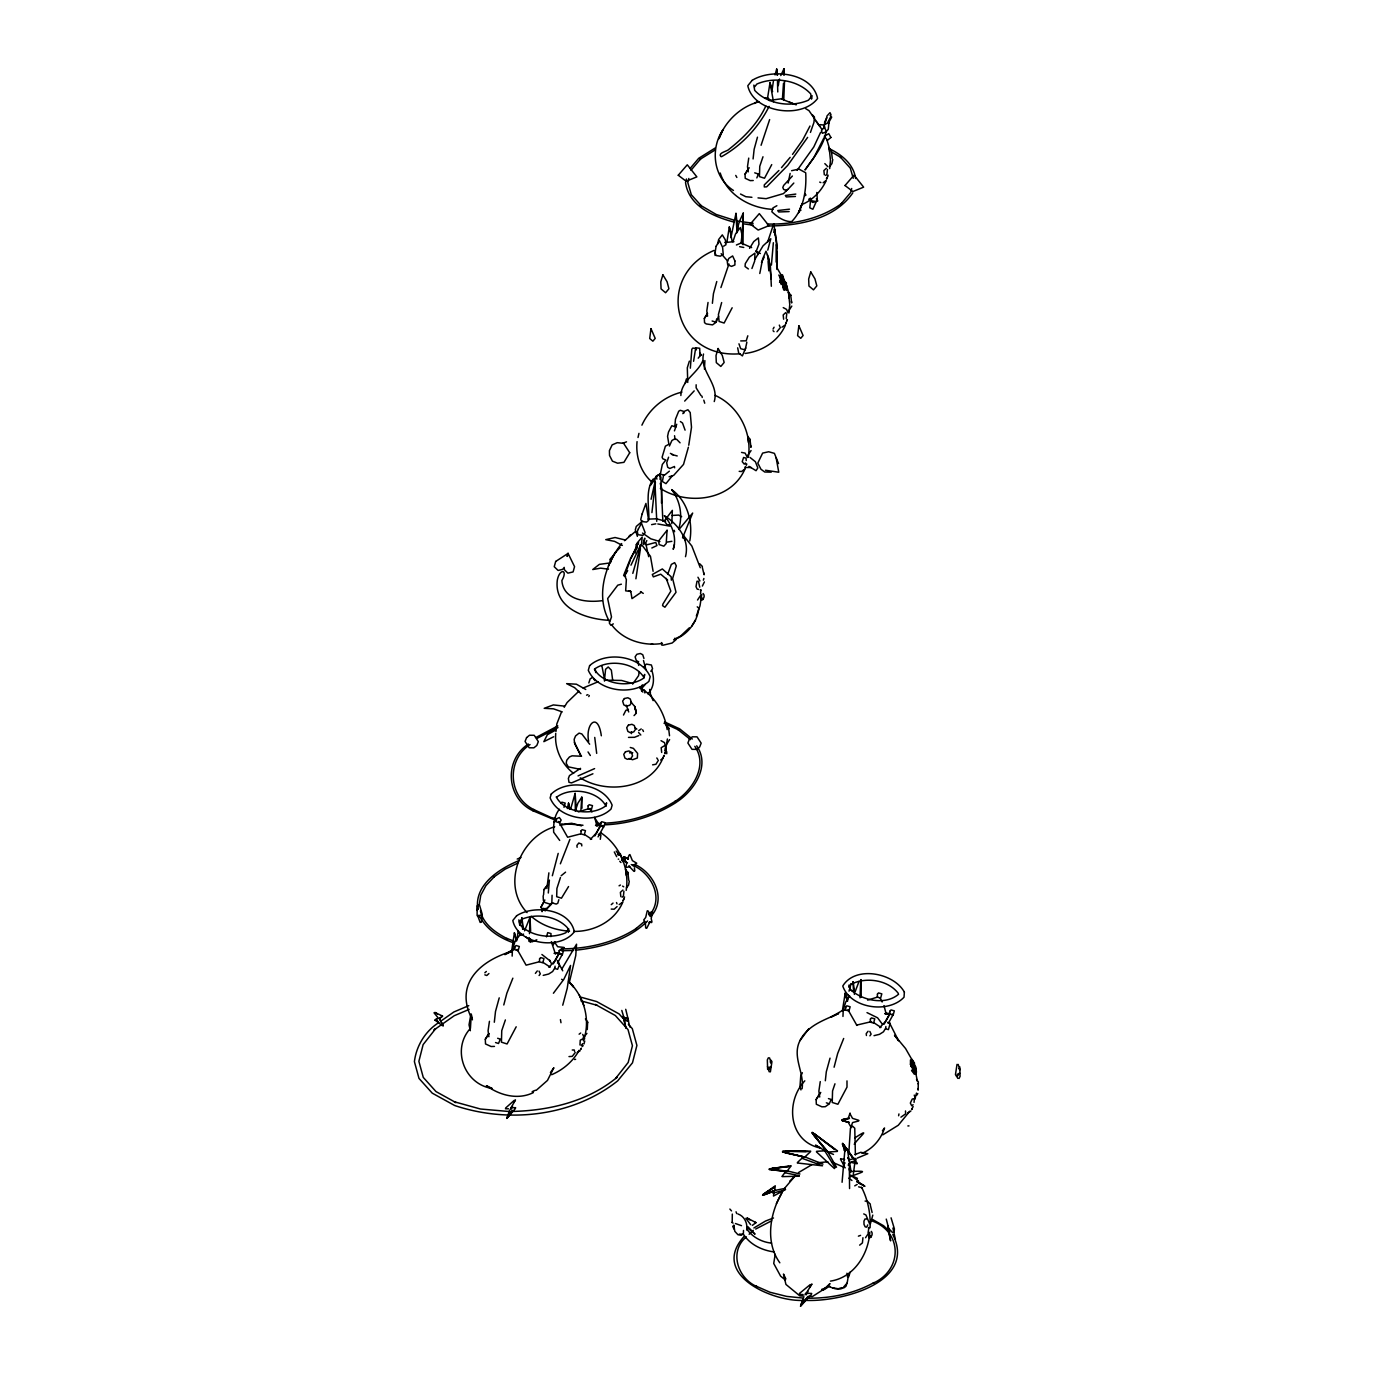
<?xml version="1.0" encoding="UTF-8"?>
<svg xmlns="http://www.w3.org/2000/svg" width="1375" height="1375" viewBox="0 0 1375 1375"><rect width="100%" height="100%" fill="white"/><g stroke="black" fill="none" stroke-linecap="round" stroke-linejoin="round"><path stroke-width="1.5" d="M656.752 521.314L654.775 478.311L657.611 475.252M662.87 521.331L660.877 477.761L659.227 475.544M546.872 888.508L548.883 872.85M696.145 384.777L696.145 387.819L701.009 395.605M732.308 1214.091L732.205 1222.444M661.495 503.164L661.65 488.486L660.258 483.347M575.352 811.336L575.128 793.358L570.677 808.844M588.655 741.383C585.166 723.714 598.039 711.305 601.322 735.78M790.78 295.848L791.656 302.947L791.45 301.383M637.055 441.65C635.594 456.414 640.492 472.089 651.887 481.955M700.03 355.816L699.686 348.253L695.716 347.823L693.584 361.281M628.719 711.958L626.192 705.169M802.089 1088.742C804.547 1072.483 791.725 1056.705 799.992 1040.6C807.623 1025.32 824.158 1020.147 838.63 1013.495L830.861 1017.173L843.116 1010.109M855.405 1154.948L854.752 1128.188L852.569 1126.194L850.438 1128.222L848.839 1152.542M530.269 942.373L530.389 938.644M555.053 966.178L554.967 968.567L557.614 969.306L559.35 965.25L558.302 961.795M784.523 81.142L783.733 100.392M861.266 997.081L860.922 979.584M885.861 1026.489L885.775 1028.861L888.422 1029.617L890.244 1023.172L887.597 1022.416M529.478 933.642L530.028 917.297L524.545 930.823M736.536 232.306L739.303 221.616L743.273 213.108L741.709 243.564M783.767 75.006L783.973 68.75L780.794 75.556M860.767 979.653L860.028 997.82M632.809 573.375L640.784 545.153M690.336 368.173L691.797 349.422L692.639 348.116L695.802 348.339L696.438 349.869M776.17 262.109L776.153 244.767M512.153 956.123L512.411 950.056L514.92 941.737L520.73 933.745M842.961 1016.434L843.219 1010.35L845.728 1002.031L849.647 995.981M872.816 1215.088L870.392 1223.802M666.256 750.991L664.572 742.689L661.031 740.678M628.547 1020.938L625.728 1009.302M704.877 360.577L704.447 369.256M776.892 269.397L777.202 251.402M623.391 1016.073L625.934 1028.156L623.219 1017.191L626.725 1018.6M743.033 244.75L743.273 213.108M674.816 426.508L675.469 419.22L678.7 411.245L680.23 410.3L683.22 411.194L683.891 413.084M785.159 286.67L786.431 288.337L786.895 287.461L785.159 286.67L786.311 289.919L785.881 286.327M604.416 680.952L605.584 669.281L608.214 666.978L611.359 670.192L612.7 680.402M587.572 1023.052L587.28 1029.583M667.391 738.994L665.156 753.362M894.18 1232.172L894.386 1228.838L891.069 1217.837M528.962 941.411L529.22 937.527M555.741 733.408C554.331 748.619 561.55 764.191 573.633 773.42M783.492 83.342L782.409 99.206M645.322 922.041L645.683 928.073M887.872 1226.002L890.605 1240.869L887.717 1227.394L892.581 1232.602M580.852 811.078L581.797 797.156L577.878 803.223L575.558 810.202M511.466 952.291L514.387 932.852L516.123 938.902M726.842 242.516L729.317 226.978L731.38 234.197M767.542 98.158L770.017 82.62L772.595 91.644M842.428 1010.539L845.195 993.145L847.516 1001.223L848.444 995.122M651.922 512.617L655.411 482.384M914.066 1102.389L914.255 1100L913.55 1098.711L912.227 1099.072L910.336 1103.094L911.745 1105.792L913.086 1104.709M771.409 265.134L773.369 242.722M774.28 232.53L774.572 229.127L777.03 248.669M543.555 894.85L544.002 889.591L547.903 884.795L544.002 889.591M626.192 890.398C629.733 868.261 619.3 844.92 600.6 832.614M748.292 457.325C752.417 432.3 738.289 405.78 715.137 395.381M788.992 312.967L789.748 304.528L788.477 291.947L786.156 284.023M829.692 168.609L830.448 160.17L829.177 147.589L826.856 139.666M689.786 540.942C693.155 522.225 687.586 501.102 671.653 489.603C680.161 500.603 682.894 515.505 678.786 528.808M849.561 1188.55L849.32 1162.717M671.791 523.652L672.358 510.366L664.228 521.022L667.184 524.769L669.917 524.752M494.313 1022.244L495.498 1011.484L499.228 997.855M714.244 401.569C719.469 384.209 699.48 371.181 703.502 354.028M712.388 303.308L713.436 293.683L716.77 281.531M753.088 158.95L754.136 149.325L757.47 137.173M825.327 1080.75L826.306 1071.778L830.036 1058.148M854.906 1162.184L853.119 1175.917M555.964 731.517L556.806 723.972L561.498 711.958M771.341 286.258L770.413 266.664L767.319 254.822M785.572 1189.513L773.489 1196.044L774.039 1191.369L762.558 1195.288L775.448 1190.08L764.895 1194.583M774.881 1188.928L775.259 1185.8L762.712 1194.755L774.039 1187.519L765.377 1192.898M735.745 175.416L736.863 177.461M774.159 232.461L774.572 229.127M629.286 881.22L628.564 885.105L626.364 887.958M810.58 200.131L809.789 207.797L812.866 209.275L817.283 199.272L816.819 192.466M869.344 1233.512L869.052 1235.541M832.769 159.569L831.927 163.591L829.641 166.547M664.916 750.664L665.208 748.344M552.08 895.263L551.839 902.773L556.153 904.08L557.786 903.289L558.834 899.714M668.697 729.094L669.522 735.762M640.441 548.608L635.903 578.789M489.448 1021.316L488.073 1030.786L488.916 1036.733M643.792 544.552L644.737 538.192L643.277 543.503M708.039 302.466L706.802 310.922L707.558 316.233M634.013 871.423L628.805 865.941L629.819 866.68L625.952 867.488L626.656 862.675L622.927 857.364M748.739 158.108L747.502 166.564L748.258 171.875M820.256 1081.609L818.881 1091.08L819.723 1097.027M516.759 940.775L518.22 930.875M730.916 237.6L735.969 213.383L737.825 229.35M771.925 91.18L773.438 80.867M701.044 597.816L701.181 596.905M700.528 594.034L700.941 589.669L700.425 590.58M745.748 347.961L742.414 355.919L738.719 353.117L737.67 347.823M568.288 932.37L568.82 928.984L565.744 932.8C550.911 939.263 530.784 936.461 519.578 924.395L518.856 919.875M701.783 594.533L699.995 605.825L696.352 616.017M775.191 1254.309L773.73 1263.47L780.605 1276.12L785.417 1280.073M869.791 1232.258C868.416 1254.481 853.772 1277.616 830.448 1281.122M759.791 273.488L762.661 258.844L765.995 251.23L768.986 258.827L771.186 278.953M479.17 905.059L480.769 895.211L485.925 885.603L494.416 876.597L493.556 877.233L505.192 869.12L517.636 863.191M580.233 777.855C607.32 794.836 652.747 788.769 663.884 755.459M745.284 466.744L745.095 467.895L745.628 467.019M826.684 178.028L826.495 179.18L827.802 176.309M746.677 1229.955C747.811 1223.441 744.528 1216.256 737.962 1213.97M644.858 692.983L644.445 690.095M639.255 671.567L638.584 675.658L632.637 684.114M641.472 544.603L642.177 537.092L637.072 543.125L638.567 544.294M783.492 278.489L783.2 277.338M651.08 499.28L654.981 482.161M776.72 267.197L776.909 243.702L773.747 223.73L767.594 242.103M588.844 682.98L590.133 678.855L592.402 677.583M842.084 1182.277L844.903 1149.706M549.381 880.086L548.298 893.011M470.955 1013.977L469.03 1024.839L470.37 1030.7M680.866 395.519C681.347 380.428 697.452 373.639 702.763 360.783M552.337 875.737L558.198 853.394M688.755 445.225L691.505 427.298L690.216 412.552L687.913 409.767L684.32 411.314L682.842 413.669M685.094 383.402L686.452 378.898M788.15 183.081L790.127 173.422M898.614 1115.761L898.958 1113.939M685.489 556.669C689.923 539.894 678.013 524.047 664.297 515.694C672.048 524.855 677.153 537.402 673.217 549.33L674.455 544.5M918.139 1083.93L918.328 1082.984L918.122 1090.117L918.002 1088.57M542.781 908.462L542.077 911.677L543.211 908.411M584.048 1043.917L584.719 1040.961M747.811 335.792L746.213 340.811L740.712 340.931M567.308 808.569L568.545 803.137L569.8 808.775M638.017 437.508L638.962 433.366M717.561 244.131L718.678 239.473L722.305 234.884L725.381 239.938L725.966 244.716L723.645 246.177M665.002 753.741L665.294 752.589L664.675 753.448M746.402 465.025L746.694 463.873L746.092 464.733M787.102 320.667L787.394 319.516L785.795 323.538L786.328 322.661M915.045 1098.814L916.472 1093.091M635.078 552.991L637.02 545.325L631.005 558.628M554.641 942.253L557.648 946.722L564.094 947.444M849.922 1113.681L852.517 1118.339L858.825 1120.35M805.097 1294.631L805.337 1293.686M842.016 1120.419L849.045 1122.327L842.016 1120.419L848.323 1122.43L850.936 1127.105M777.7 86.161L779.539 79.028M855.353 991.117L859.048 981.406M686.469 178.973L685.541 182.583C688.806 206.37 714.003 216.82 734.405 222.2M688.841 178.458L687.775 182.548L691.316 194.717L701.302 205.82L700.339 205.202L716.169 214.448L734.387 220.292M674.438 430.873L676.741 424.273M851.709 188.495L850.644 192.586L840.984 203.947L841.93 203.294C820.6 218.969 793.513 224.606 767.422 224.039M503.783 1004.97L506.859 993.197L512.858 978.175M720.913 287.581L728.939 263.948M761.08 145.269L769.639 119.591M834.092 1067.223L837.667 1053.491L843.683 1038.469M519.784 925.186L520.816 921.405M775.053 74.938L776.686 69.025L777.494 75.092M849.028 991.169L851.108 983.589M569.267 982.712L575.747 955.625L576.555 944.195L561.808 969.083M791.811 306.092L788.373 311.334M556.48 818.778L556.342 821.855L559.659 822.783L561.155 820.084L559.35 817.541L556.48 818.778L551.066 817.506L533.603 809.497L534.462 809.892C508.183 797.569 505.931 760.272 530.028 744.562M550.877 936.616L550.997 933.556L547.697 932.628L546.511 936.856M754.961 259.273L763.056 245.833L770.808 238.752L767.766 250.13M600.291 839.317L600.927 834.952L598.28 834.195M666.755 753.758L666.72 751.678M854.373 994.4L854.511 991.323L851.194 990.395M688.394 447.202L683.53 464.406L673.647 475.389L669.092 476.764M830.431 117.322L827.303 123.389L824.948 124.145L827.045 115.895L830.002 112.664L831.067 114.864M583.98 1039.105C590.528 1018.978 583.894 995.861 568.58 981.441L573.461 986.941L568.631 981.32M848.616 1277.048L850.042 1272.184M659.897 479.239L660.653 476.592L659.519 474.341M663.661 474.839L662.355 481.491L665.947 483.639L672.289 475.887M481.319 922.333L482.264 914.358L479.48 904.939M716.753 318.897L715.653 322.644L712.525 324.878L706.217 323.933L704.533 322.678L704.327 318.519L707.523 313.328M786.225 318.588L786.741 313.827L785.709 312.623L783.183 314.927L783.63 319.206M703.364 580.198L703.88 578.48M751.077 450.57L747.519 455.658M562.736 1005.194L567.256 988.213L570.556 965.439L563.784 979.413L553.403 993.248M560.364 863.809L569.903 839.386M477.108 905.781L477.125 915.647L479.05 916.73L477.658 915.613L480.202 922.488M658.35 760.341L655.961 764.259L652.609 764.827M780.45 327.439L776.978 331.77M621.655 543.555C604.742 564.712 595.341 596.716 609.52 621.638M785.812 191.177L786.191 190.059M782.53 1191.661C770 1212.475 764.723 1241.9 779.831 1262.8M732.892 241.794L735.505 234.025L740.352 227.545L742.053 235.022L741.073 243.048L736.398 244.991M762.988 156.767L759.756 166.306L759.464 176.619L764.517 178.234L771.736 164.605M505.381 1019.923L501.755 1030.631L501.428 1042.164L507.083 1043.969L516.192 1026.798M834.969 1083.792L832.562 1090.925L832.236 1102.458L837.891 1104.263L847 1087.109L846.983 1080.888M721.652 302.552L718.42 314.497L719.108 321.458L724.127 323.039L732.153 307.777M669.419 446.05L671.894 440.533L673.973 439.278L676.569 439.244L680.075 442.819M850.077 1113.028L848.272 1118.202L842.188 1119.766L849.406 1118.356L842.188 1119.766M850.764 1127.741L852.569 1122.567L858.67 1121.003M907.878 1125.936L908.995 1125.884M509.764 1109.952L507.048 1117.669L508.544 1114.644M700.82 598.95L702.522 598.538L702.848 599.62L701.284 597.197C698.758 603.952 706.991 597.386 703.089 593.519M868.811 1236.692L870.53 1236.263L870.856 1237.362L869.292 1234.939C866.783 1241.402 874.672 1235.644 871.337 1231.381M630.145 560.519L624.422 576.108L627.688 570.642M751.936 268.503L754.686 261.027L754.909 253.155L749.358 257.125L745.284 263.622L745.061 266.527L748.378 268.967M667.648 574.372L671.344 564.42L674.644 562.65L676.294 565.864L672.616 578.531L676.019 592.281L664.916 607.234L662.578 605.653L662.888 604.123L670.845 591.147L666.188 578.359M629.114 855.027L627.567 859.134L628.358 858.653L623.717 856.883L628.427 858.808M669.608 739.595L666.703 744.15M820.6 132.395L813.777 147.005L797.105 170.363M646.714 928.297L650.117 921.628L649 922.659L651.939 921.748L651.2 918.62L652.609 911.9M671.361 580.164L671.155 576.761L662.337 568.958L652.317 574.509L653.331 576.881L660.722 574.183L667.648 580.13M624.302 898.098L622.995 900.969L624.577 896.947M844.628 1163.731L845.006 1162.82M803.773 1297.553L800.68 1305.305L802.639 1301.678M809.995 126.019L802.708 139.992L792.533 154.378M810.442 132.413L813.931 122.461L814.447 117.047L812.195 114.658M560.45 877.525L556.909 888.473L556.686 896.689L561.447 898.202L568.545 886.548M756.834 177.908L758.45 173.989M718.541 316.388L716.134 322.266L712.13 320.994M500.105 1039.638L498.523 1043.487L495.533 1042.542M830.913 1099.948L829.331 1103.781L826.341 1102.836M594.602 768.608L578.05 775.913M823.814 138.153L813.811 157.678L805.011 169.967C813.347 157.936 824.055 145.87 826.083 130.866L823.384 124.97L819.981 124.644M581.264 1048.197L580.783 1049.331L581.281 1048.489M914.22 1068.891L914.788 1066.639L912.794 1064.611M674.592 638.327L676.225 638.825C688.377 633.703 697.52 621.173 698.809 608.162L697.245 606.822M551.598 904.028L546.597 908.497L542.163 908.755L540.873 907.448L544.861 899.972M478.363 905.094L477.125 910.439L478.208 908.72M867.745 1224.902L866.748 1227.153L865.184 1226.878L863.998 1224.352L863.947 1221.155L865.012 1218.972L866.491 1219.041M668.577 457.205L666.686 462.791L667.683 467.259L669.797 468.514L674.472 466.486L674.627 467.809M698.208 358.188L700.941 354.681M641.919 425.167C649.275 408.805 664.452 396.241 681.931 392.116M765.806 106.03C757.9 123.32 744.047 137.38 729.266 149.05C727.753 151.353 717.475 152.694 720.844 156.578L721.548 156.664C741.864 145.338 758.759 127.136 769.106 106.356M645.288 543.916L646.8 540.581M553.3 944.9L554.795 941.634M753.225 180.52L750.217 180.623L745.233 178.32L745.027 174.161L748.223 168.97M494.467 1046.409L491.098 1046.513L485.513 1043.952L485.306 1039.294L488.881 1033.467M828.781 1104.211L825.275 1106.703L821.906 1106.823L816.337 1104.263L816.114 1099.588L819.689 1093.761M682.533 537.9L692.673 513.047L678.975 529.495M510.95 1109.505L512.548 1106.084M647.264 910.783L645.7 917.417L643.706 919.995L644.652 921.164M588.775 696.592L589.291 695.527M702.384 586.059L704.395 581.9M768.367 1057.788L767.336 1059.919L767.628 1069.423M770.378 1071.898L771.942 1061.706L771.134 1060.245M957.017 1064.37L955.47 1074.545L956.278 1076.006M959.045 1078.481L960.077 1076.35L959.784 1066.828M802.381 1072.741L800.731 1076.144L799.992 1086.336L800.955 1089.928M868.106 1232.653L868.948 1227.394L868.433 1228.305M560.983 1022.742L560.433 1019.614M623.494 715.034L625.831 710.394L628.427 709.397M640.561 545.016L630.97 565.177M615.398 552.234L608.403 565.847M761.458 262.47L764.156 257.194M575.214 1052.562L572.258 1056.361L568.992 1056.584M848.977 987.25L850.3 984.706C865.047 976.508 888.027 979.619 898.356 993.455M776.411 1203.572L781.688 1193.311M806.197 1294.82L807.967 1291.383M582.347 1046.547L582.931 1045.412L582.347 1046.255M540.873 907.448L544.328 900.883M773.059 329.072L774.073 327.216M700.58 595.444L697.537 599.998M594.825 835.966L600.308 826.048L596.114 833.284L590.408 839.352L591.645 839.18L584.495 834.487M598.056 836.877L603.539 826.959L602.903 825.756M553.317 963.875L558.8 953.958L554.623 961.194L548.917 967.278L550.137 967.089L543.005 962.414M557.477 963.136L562.048 954.869L561.395 953.683M884.125 1024.186L889.608 1014.269L885.431 1021.505L879.725 1027.572L880.962 1027.4L873.812 1022.708M888.284 1023.447L892.856 1015.18L892.203 1013.977M913.155 1106.548L911.591 1109.625L912.089 1108.783M868.587 1233.169L865.545 1237.723M804.805 1080.836C784.85 1102.08 788.803 1141.903 820.806 1148.125L815.53 1145.152L825.103 1150.823M510.641 1108.439L515.47 1099.914L513.614 1102.733M807.623 137.38L787.686 165.43L766.683 186.828L764.311 186.983L764.277 184.903L778.903 170.5M826.066 180.898C821.305 190.919 813.312 199.478 803.12 204.033M785.366 325.256C778.336 341.223 762.163 351.398 745.164 353.444M744.666 469.614C730.641 500.998 687.019 505.656 660.361 488.417M622.566 902.688C614.35 921.508 593.656 931.752 573.77 931.408M631.52 733.631L631.245 731.895M655.909 478.363L656.683 477.039M637.33 546.683L630.661 558.044L623.631 575.42L625.591 576.641L624.834 575.936L626.364 579.597L625.659 590.837L630.953 591.491L628.616 590.872L630.163 590.837L630.97 592.419L631.984 598.623L641.231 592.264M916.85 1095.119L917.778 1093.555M749.581 248.342L753.723 241.605L758.398 237.909L758.966 244.131L756.13 251.505M650.444 485.409L654.638 479.772M564.197 707.317L567.084 702.539L578.961 691.109M663.695 756.611L664.211 755.734M554.727 968.103L552.63 971.523L548.677 974.033L543.211 975.373M579.202 1050.208C573.169 1061.259 563.148 1069.784 551.633 1074.717M885.534 1028.397L883.455 1031.817L879.484 1034.327L874.019 1035.667M691.642 626.244L695.561 619.953M640.097 688.48L642.348 684.939M684.681 401.088L694.186 390.895M559.35 809.273C554.263 815.736 553.317 824.244 553.661 832.219L559.694 840.417M586.902 1033.416L583.206 1037.695M745.027 174.161L749.186 167.767M704.327 318.519L707.438 313.723M485.306 1039.294L488.795 1033.914M816.114 1099.588L820.755 1092.42M675.916 639.805L672.083 643.036L663.128 645.184L661.753 645.064L661.461 642.555M643.758 667.133L646.302 664.073L651.389 665.002L652.575 668.748L650.839 671.309M909.786 1111.241L898.288 1125.248L882.836 1134.822M827.492 176.017L828.094 175.158M507.959 1116.981L512.617 1110.33L506.842 1118.442L515.47 1108.456M647.814 693.773C654.105 687.792 654.534 678.631 651.956 670.811M809.566 1287.378L811.955 1284.009L805.595 1294.202L805.836 1293.256L811.748 1293.462M488.933 973.534L486.784 975.511L484.842 974.841M535.391 973.38L537.281 970.939M539.103 975.528L540.323 973.844L539.017 971.094M550.43 1072.534L553.867 1067.722L547.491 1080.406L536.267 1090.289M869.911 1035.839L871.131 1034.137L869.825 1031.405M783.097 279.022L781.275 275.602L782.169 278.609M784.644 1188.223L795.472 1175.539M579.992 769.158L580.559 768.367L569.473 775.586L568.373 778.456L568.975 782.306L571.57 782.891L592.917 773.781M650.203 914.237C663.678 897.48 651.458 874.242 634.167 865.872L635.061 866.37L631.262 864.6M651.114 916.18C666.755 898.82 653.95 873.022 634.958 864.497M484.859 972.778L486.337 971.455M799.992 1040.6L808.792 1028.741M638.705 730.641L641.231 728.956M854.219 1144.292C858.808 1137.331 872.73 1126.245 854.666 1138.019M550.567 904.784L545.136 910.903M801.917 1304.514L807.95 1296.591L800.439 1306.25L811.508 1294.408M826.856 117.803L824.656 121.894L824.295 127.823L824.587 126.775L821.442 130.711L822.37 133.306L825.98 131.914L828.283 129.284L829.005 122.048L831.686 117.133L830.122 115.5M782.237 1176.089L786.173 1170.967M786.912 1171.38L790.848 1166.258M882.441 1130.714L884.555 1127.981C881.066 1139.067 872.798 1148.795 862.022 1153.316M790.161 157.352L781.516 167.63M617.1 906.555L614.178 909.202L611.222 909.081M754.497 87.003L756.886 84.03C774.177 76.502 797.637 79.767 810.683 93.844L811.542 99.103L812.075 95.717L808.483 100.169C791.192 107.697 767.731 104.431 754.686 90.372L753.844 85.095M519.338 921.989L521.4 919.428C536.233 912.983 556.359 915.784 567.548 927.85L568.03 930.858M616.275 551.736L609.83 559.539L610.827 562.169M581.264 1045.378L582.708 1043.642M561.172 875.737L565.572 872.145M690.044 168.523L698.723 158.297L715.206 147.984M690.972 170.277L700.631 158.916L699.686 159.569L715.241 149.892M852.809 192.878C834.212 219.708 797.93 225.964 767.456 225.964M640.956 689.305L645.322 684.32M868.089 1031.233L866.216 1033.673L866.439 1035.513M847.275 1276.688L849.458 1274.247M843.614 1287.034L846.897 1283.356M615.777 552.166L620.125 547.439M560.828 803.327L561.894 802.175L565.194 803.103L564.008 807.331M523.566 934.089L520.695 935.327L518.891 932.783M634.047 715.602L636.281 713.195L635.68 710.222L634.717 706.475L630.712 701.748M749.942 1219.917L747.003 1217.941L756.009 1222.633L752.331 1225.366M792.395 176.034L783.664 185.402L782.805 187.516L783.681 189.458L785.847 190.3L787.961 189.32L793.822 183.047M911.866 1063.356L913.67 1062.772L915.802 1067.052L916.42 1071.984L916.059 1073.652L914.341 1074.236L911.539 1070.214L915.303 1073.256L914.513 1069.63M845.212 1149.38L847.498 1149.483L849.131 1160.861M439.553 1018.411L443.266 1025.973L439.295 1018.583L442.561 1016.091L434.844 1012.412L437.319 1013.959M844.112 1150.497L845.539 1149.053M787.652 189.406L783.475 193.6L766.116 198.688L758.003 197.897M913.258 1065.213L914.323 1064.147L913.069 1066.45M624.559 540.684L635.525 531.386M789.663 1181.28L794.062 1176.931M628.925 536.37L630.455 534.858M848.289 1165.347C848.203 1161.17 859.616 1161.17 855.044 1158.317L849.355 1159.812M898.614 994.211C885.362 1005.589 862.383 1000.656 850.283 989.467L848.856 985.153M689.305 627.859L680.659 636.006L673.63 639.822M797.466 1162.477L803.498 1156.805L782.444 1151.872L805.716 1157.32L785.211 1152.817M804.495 1157.338L810.511 1151.666M744.219 1236.331C709.053 1274.694 773.953 1302.761 805.045 1300.32C838.561 1302.383 917.538 1283.373 892.805 1234.561M746.367 1236.881C728.784 1251.336 737.619 1278.303 756.834 1286.57L755.855 1286.02L770.017 1292.259L786.672 1296.402L802.897 1298.052M749.134 1234.269L753.277 1230.367M556.583 797.191C570.419 786.638 597.712 790.35 606.031 806.197L606.564 802.811L605.688 805.905C591.852 816.458 564.558 812.745 556.239 796.898M825.636 175.416L826.925 174.23L827.441 169.469M745.525 462.945L744.236 464.131L742.208 461.639L743.617 457.463L746.041 458.167L746.23 460.556M622.119 897.205L623.425 896.019L623.923 891.241M768.78 1069.475L771.014 1066.587L768.608 1067.791M957.447 1076.058L959.664 1073.17L957.258 1074.373M611.256 904.647L613.027 903.083M505.622 1108.009L514.198 1100.412M746.934 1227.359L747.777 1226.637L755.03 1234.166L746.934 1227.359L748.309 1227.892M528.395 744.03C503.387 760.255 506.309 799.081 533.792 811.147M644.188 921.697L635.559 929.019L636.367 928.434C614.195 942.855 587.417 948.905 561.172 948.853M647.591 920.975C628.53 939.812 601.391 947.581 575.369 950.211M618.423 854.425L619.18 853.789L617.616 854.717M618.664 859.169L618.217 859.134M442.166 1025.578L435.136 1020.147L435.875 1019.545L438.384 1021.969M799.425 1293.48L810.288 1284.542M669.35 471.178L664.366 475.252L660.361 474.134L662.32 464.441L665.844 460.041L662.784 458.769L662.114 457.188L665.397 446.17L668.886 444.263L667.58 436.339L668.491 432.042L671.825 425.734L675.933 427.041M649.206 913.584L651.578 911.677M785.606 324.723L781.98 327.164M622.806 902.155L619.18 904.595M535.408 1090.238L532.125 1091.802L533.191 1091.475M745.164 468.823L741.486 471.539L739.183 471.333M660.653 760.048L663.231 758.003M823.144 182.772L825.808 180.675M436.253 1020.542L435.136 1020.147L438.144 1017.844L434.002 1012.791M594.911 668.817C609.125 658.9 635.147 662.423 644.119 677.789L644.652 674.403L643.586 678.184C629.389 688.119 603.35 684.595 594.378 669.23M435.136 1020.147L437.473 1018.377M535.941 737.498L557.82 725.914M537.419 738.186L557.992 727.564M579.116 1034.189L580.697 1033.02M826.702 1287.395L812.419 1296.539L808.242 1296.333M754.497 103.469L757.608 101.166M560.845 950.366L563.939 948.08M913.344 1067.584L914.186 1066.966C916.592 1067.034 915.802 1071.417 913.447 1070.678L910.491 1064.044L910.456 1060.056L912.02 1059.403L914.598 1063.27L913.567 1063.545L911.161 1060.503L915.166 1068.994L913.894 1068.237M642.658 521.039L636.281 526.419L635.319 529.839L637.364 536.37M438.677 1022.656C425.27 1031.233 416.298 1045.911 414.408 1061.655L418.997 1078.413L432.231 1093.142L454.678 1105.517C508.423 1123.512 572.653 1116.603 617.702 1080.836L632.483 1062.823L636.9 1045.412L632.311 1028.672L628.341 1024.237M442.045 1020.284L453.87 1011.966L468.755 1005.658M798.462 1172.583L812.006 1164.608M638.688 542.833L635.972 544.672L636.848 548.453M439.295 1018.583L441.805 1016.881M810.477 198.12L808.758 199.272L812.711 202.434L817.798 200.922L816.355 198.722M555.277 821.219L553.919 822.13L555.087 821.459M513.769 949.145L512.411 950.056L513.597 949.369M844.594 1009.439L843.219 1010.35L845.367 1009.938M857.175 1184.425L854.734 1185.869M613.319 623.872L610.861 625.298L609.314 623.047L611.497 616.962L607.664 598.538L617.77 585.183L621.362 584.186M857.123 1158.163L867.814 1153.711L860.802 1152.302L854.992 1154.519M849.544 1177.172C859.461 1172.342 872.18 1170.572 850.867 1171.466M810.837 199.152L810.906 200.63L815.117 201.403M633.445 865.116L632.655 865.597L635.955 863.723M753.895 1227.978L765.497 1221.052L773.506 1217.975M755.683 1229.044L771.633 1220.811M784.747 287.066L782.753 287.409L784.283 286.206L784.988 289.781L783.441 286.43L784.575 286.722M577.208 1052.511L580.216 1050.706M619.077 885.827L620.417 885.036M907.741 1112.925L910.834 1111.103M506.086 953.545L513.167 949.506M776.875 205.717L772.939 207.934L771.856 211.75C777.116 216.82 784.111 221.787 791.622 221.633C803.962 209.275 806.609 189.372 805.716 172.769L798.927 169.091L791.587 170.706M782.564 282.184L785.194 281.772L786.517 283.233L785.692 283.68M714.089 250.422C654.345 275.877 673.114 359.202 740.008 353.77M583.12 688.033L598.348 681.673M504.934 954.663L511.723 951.328C479.325 961.005 453.647 984.809 472.467 1019.837M519.303 860.458C499.761 868.467 474.083 884.641 477.761 909.133M562.031 824.089L561.12 824.519L571.691 823.281L581.505 825.859M659.931 474.066L655.875 476.403L656.941 479.119M804.633 195.817L805.939 195.078L804.977 193.617M578.325 811.886L588.414 808.809M536.817 939.795L531.884 941.909L526.075 937.097M867.642 1000.106L877.714 997.03M517.206 859.066L521.005 857.45M469.133 1009.405L454.248 1015.713L433.984 1029.978L435.686 1028.62L423.122 1044.622L418.877 1061.328L423.277 1077.416L435.978 1091.561L455.95 1102.612L454.3 1101.77L480.442 1109.006L510.228 1111.602M799.58 210.977L800.886 210.255L799.941 208.794M638.842 735.556L634.528 737.309L628.495 737.395M552.716 902.911L549.828 904.062L544.947 902.55L543.383 900.47L543.125 895.778M586.575 695.183L587.933 694.65M555.414 730.263L547.37 734.697L543.847 741.658L553.644 736.777M622.737 443.3L626.519 441.822M653.967 478.861L652.988 479.239C645.442 490.359 648.931 505.588 648.897 518.341M858.395 1236.159L860.578 1235.369M821.648 1289.406L829.984 1286.381M646.37 544.964L655.772 542.455L656.958 545.566L651.836 547.989M826.409 168.266L823.883 170.569L824.33 174.848M622.909 890.055L620.383 892.358L620.83 896.637M841.827 1287.619L838.269 1288.788L832.734 1287.773M554.709 826.788C520.197 836.653 500.706 884.83 527.072 912.605M533.345 1092.627C517.791 1100.206 499.795 1095.411 486.389 1085.648L492.13 1088.45C464.372 1084.394 451.189 1049.211 470.439 1028.363L471.298 1014.372L472.244 1017.998M626.519 1018.016L625.212 1018.394L624.938 1021.109L621.809 1010.436M580.353 833.955L567.617 837.237L558.663 821.477M538.845 961.881L526.109 965.164L517.155 949.403M871.595 1021.608L856.556 1025.131M783.87 283.508L784.558 282.081L778.8 275.034L782.547 282.116C786.844 278.798 789.731 298.719 784.489 286.481M741.538 452.409L745.095 453.114L747.45 457.531M772.853 1193.139L784.455 1190.097M859.65 1245.148L862.417 1242.914L862.933 1237.706M632.758 752.709L629.527 752.881M774.709 1190.475L784.919 1188.413M724.831 242.55L733.923 241.673M651.595 524.631L655.789 523.841M817.506 1162.752L827.87 1161.806M751.3 467.517L746.041 467.483M647.934 519.131L656.459 518.805L665.637 521.228M667.167 542.094L671.894 541.32M791.003 1165.725L769.261 1168.905L788.734 1166.516L772.355 1168.286M559.831 825.189L568.373 823.952L583 825.241M671.98 454.575L677.222 455.95M480.253 915.423L481.387 915.269M478.259 916.541L479.377 916.369M759 101.853C741.228 106.081 724.917 121.344 718.919 138.755L723.095 129.559C709.895 148.758 713.35 177.736 733.442 190.455M769.038 100.478L781.069 98.828L796.211 104.861M643.259 593.398L640.475 591.577M900.934 1117.17L905.661 1113.836L905.489 1110.948M643.638 542.902L645.786 543.623L648.691 556.686M662.441 643.38C643.981 646.473 623.339 640.372 611.823 625.075M606.117 680.178L621.534 680.453L630.798 683.048M602.027 600.703C586.506 602.731 563.337 600.359 561.877 580.559C568.305 569.387 559.745 568.098 557.356 579.855C553.472 608.489 586.197 619.18 609.073 620.314M512.291 1111.447C549.587 1110.587 588.139 1101.409 617.323 1077.089L615.622 1078.447L628.186 1062.462L632.431 1045.739L628.031 1029.669L615.33 1015.523L595.375 1004.455L597.025 1005.297L580.938 1000.845M795.816 194.081L785.314 195.473L786.277 196.934L795.438 196.47M651.183 644.205L652.73 644.102M596.664 823.659L600.823 823.402M604.983 823.161C629.973 822.044 654.655 814.327 675.778 800.92L675.125 801.402C692.364 790.23 708.452 765.892 694.805 746.316M605.172 824.811C630.163 823.694 654.827 815.977 675.95 802.57L676.603 802.072C694.22 790.677 710.652 765.806 696.695 745.817M816.578 1151.305L826.547 1150.72M829.4 1151.906L837.375 1151.425M789.508 209.189L777.769 210.53L778.697 211.973L789.13 211.578M672.152 515.453L678.666 515.075L681.673 516.691M572.241 1050.019L574.183 1049.933L574.63 1051.411M743.222 1234.217L739.269 1234.131M807.022 1298.189C830.191 1298.533 853.669 1293.909 874.019 1282.548L873.211 1283.15C903.031 1269.812 902.67 1231.02 870.959 1220.57M782.1 1176.622L799.15 1176.209M561.292 950.727L573.375 950.469M609.159 563.062L599.363 564.369L592.745 569.542L600.634 568.15L608.472 569.198M618.097 854.494L619.403 855.112L616.138 851.091M599.741 825.344L595.53 825.378L601.923 825.481M558.25 953.253L554.039 953.305L560.416 953.408M810.666 1151.133L782.598 1151.339L806.042 1151.562M510.847 1107.666L515.659 1107.683M505.416 1108.783L508.647 1108.8M890.02 1013.65L884.847 1013.598L890.02 1013.65L885.723 1013.495L886.273 1014.337L883.97 1005.572M785.692 1151.133L808.173 1151.58M771.255 472.158L764.723 472.003L760.959 469.253L757.797 463.117L762.627 453.097L768.694 451.756L774.4 453.355L778.542 463.581M581.573 756.25L572.086 755.82L569.439 756.972L566.723 760.255L566.208 763.28L568.27 766.838L580.508 769.398M664.073 745.955L661.186 747.725L661.667 752.452M596.406 825.275L600.72 825.43M554.916 953.202L559.212 953.356M799.184 1294.425L803.12 1294.562M689.373 361.127L687.311 367.778L687.741 382.439M804.066 1296.127L799.889 1295.92L785.933 1284.422L783.475 1274.041L785.881 1278.973M657.834 523.961L669.797 526.144M773.042 209.361C750.613 208.398 727.323 195.302 720.208 173.027M569.542 931.15C555.672 930.359 541.612 925.53 531.128 916.231M771.873 1169.97L788.253 1171.139L769.106 1169.42L786.036 1171.5M751.919 197.295L745.817 196.711L740.523 194.03M797.328 1162.992L822.508 1165.794L802.02 1158.283M771.513 1243.103C761.991 1242.192 752.847 1237.345 747.175 1229.577M865.098 1201.062L867.608 1201.406L870.427 1204.225M736.416 220.945L753.156 223.283M742.723 223.73L753.191 225.191M764.586 97.745L768.316 98.278L769.897 99.997M735.419 1223.527L741.503 1225.675M739.63 246.692L743.755 247.448M698.741 589.428L697.194 589.136L696.008 586.627L697.005 581.247L698.483 581.298L699.737 587.177M659.914 541.527L650.822 538.828L642.503 533.053M773.867 1251.903C762.077 1250.288 750.217 1244.719 743.583 1234.475M564.369 706.114L553.352 704.928L544.208 708.314L553.472 708.83L562.22 711.889M784.558 1172.634L799.184 1175.711M648.708 914.478L650.598 916.489L648.295 911.023M650.598 922.35L651.63 922.573M840.623 1158.661L844.628 1159.606M851.091 1162.373L857.106 1163.8M765.48 470.25L778.766 472.227L776.136 457.789M532.933 810.752L554.572 819.827M787.067 1170.847L799.923 1174.009M858.619 1186.848L862.486 1187.811M580.542 997.098L596.63 1001.55L619.094 1013.925L623.047 1018.342M630.283 747.484L633.411 748.361L637.605 753.397L637.347 758.003L632.586 759.722L629.062 758.484M740.747 242.859L751.644 247.603M680.35 421.523L682.533 423.053L685.077 430.134M748.98 466.383L756.044 470.697L757.814 467.981L755.425 461.759L750.028 457.463M831.944 1162.03L845.264 1167.822M754.72 172.838L758.725 174.109M828.455 1098.591L831.462 1099.536M497.647 1038.28L500.637 1039.242M830.019 1287.017L835.072 1288.736L840.538 1288.942L844.353 1287.584L846.038 1286.158L847.464 1281.311L848.255 1276.327L846.914 1273.25M625.522 540.066L615.055 537.522L605.756 539.653L614.556 541.355L622.359 545.411M441.461 1015.695L442.561 1016.091M513.906 941.084L506.67 938.386L507.478 938.85C495.98 932.869 483.227 924.378 480.391 910.869M514.009 942.958C499.623 938.128 485.753 929.07 478.998 915.08M867.006 1012.619L877.577 1017.809L882.303 1024.083M754.652 1222.1L756.009 1222.633M623.717 856.883L626.708 858.052M804.633 1156.805L822.989 1164.109M789.473 102.18L793.031 103.641M819.723 182.102L820.858 182.566M830.139 1153.006L833.508 1154.45M642.314 690.817L641.386 690.645L642.864 692.089M664.538 721.909L679.611 728.819L692.312 738.994M664.022 723.233L678.941 730.073L678.081 729.678L690.508 739.63M621.655 858.292L625.453 860.062M621.758 860.166L627.464 862.83M857.45 1178.375L850.523 1175.144L858.533 1181.039M863.723 1213.919L865.941 1214.984L869.481 1223.544M670.398 453.372L673.183 454.73M783.234 307.605L786.534 309.392L787.909 312.692M561.602 979.292L562.547 979.773M824.828 163.608L827.922 166.753M638.688 661.822L636.298 660.584L635.112 656.855L636.848 654.277L640.355 653.486L642.744 654.706L643.93 658.453M755.837 251.023L760.375 253.516M864.084 1185.594L856.848 1181.589L864.909 1186.35L857.192 1181.572M872.128 1212.509L870.306 1205.067M872.627 1219.505L883.609 1225.744L888.216 1230.144M640.802 735.006L638.584 732.514M828.936 148.552C841.362 154.275 853.72 164.106 855.559 178.492M832.477 152.522L841.277 157.661L840.314 157.042L850.3 168.145L853.239 178.286M731.93 1222.392L733.081 1223.08M805.664 108.642L808.981 110.636L821.855 129.319M622.583 886.102L623.717 886.806M541.905 954.491L550.292 961.056L549.725 960.214L551.495 963.789M788.27 292.359L791.141 295.298M625.453 869.773L628.341 872.73M634.837 727.702L636.866 729.059M702.298 567.342L704.12 574.784L703.691 572.67M639.598 687.363C654.741 696.283 664.486 712.439 667.202 729.627M585.75 689.477L576.417 684.2L566.638 683.65L574.647 687.672L580.92 693.619M837.53 1150.892L812.195 1132.347L834.848 1149.483L814.43 1133.773M848.891 1178.186L851.95 1180.489M727.667 261.095L721.136 253.653M636.745 863.225L632.397 860.63L629.905 854.545M627.241 1021.316L623.219 1017.191M847.962 1009.697L856.917 1025.458M575.627 1059.317L574.578 1059.506M816.423 1151.837L834.436 1168.595M683.152 535.064L691.848 546.047L700.253 567.703M773.042 330.705L774.022 331.65M699.6 563.664L702.419 566.483M585.423 1018.892L588.019 1022.484M435.875 1019.545L438.539 1022.295M582.725 1034.395L584.684 1038.847M619.781 861.266L620.95 862.52M668.663 728.097L666.205 725.398L669.178 728.664M829.194 147.967L831.617 150.666M641.919 545.016L650.461 556.325L653.108 571.312M747.966 436.82L750.337 439.502M729.867 1209.055L731.5 1210.911M813.948 1135.458L828.661 1152.903L812.041 1132.88L826.392 1151.236M958.805 1068.478L959.888 1069.802L958.186 1064.405M770.155 1061.895L771.238 1063.219L769.536 1057.822M699.72 352.997L701.422 355.128M593.622 678.906L595.048 680.711M816.2 121.498L819.809 126.38M589.652 744.202L581.848 733.958L579.064 733.116L575.558 735.952L574.166 739.32L574.681 743.652L581.058 756.009M745.869 1218.336L750.613 1224.627M857.244 1163.267L842.548 1143.261L852.706 1157.853M595.1 818.486L599.225 824.794M776.823 267.541L785.366 282.356M857.45 1180.403L859.839 1183.772M844.027 1145.134L852.775 1157.905M756.198 251.384L758.278 254.461M656.803 757.969L657.697 759.327M916.489 1079.22L918.431 1082.194M588.036 751.936L590.339 755.511M825.155 1151.494L835.209 1167.77M956.57 1076.23L957.877 1078.43M769.227 1071.847L767.525 1066.45M828.558 1153.247L836.533 1167.255M840.469 1159.194L844.508 1166.344M697.95 577.242L699.927 580.903M557.236 960.506L562.719 970.819M682.739 535.477L685.386 540.581M880.327 998.405L882.148 1001.997M590.116 808.397L591.938 811.972M551.341 941.686L555.466 954.044M650.186 693.292L653.108 700.631M861.575 1187.312C867.917 1199.739 870.805 1213.85 870.083 1227.772M574.423 742.277L581.195 756.319M889.883 1023.636L898.614 1040.823L894.506 1035.238L905.558 1048.523L913.052 1061.603M642.658 729.798L643.466 731.466M732.669 1226.156L733.992 1229.095M579.356 995.225L583.928 1005.503M843.545 1146.819L845.041 1150.497M848.066 1157.853L849.561 1161.531L847.945 1157.492M844.766 1149.655L842.394 1143.794L845.109 1151.477M622.789 861.627L620.263 853.548M614.298 851.967L616.67 856.677M736.038 1211.787L736.725 1213.592M779.316 325.119L779.814 326.442M616.516 902.533L616.997 903.873M643.483 660.498L645.906 669.487M703.794 400.159L704.722 403.202M914.255 1095.102L915.337 1098.711M649.619 689.442L650.461 692.484M913.842 1063.287L917.417 1081.438M640.337 545.153L640.733 546.58M594.67 817.352L596.973 826.117M886.256 1219.109L889.711 1232.258M674.248 530.303L674.609 531.747M627.602 1017.878L629.853 1027.005M770.017 82.62L773.472 101.698M729.317 226.978L732.084 241.055M845.195 993.145L847.103 1001.017M514.387 932.852L516.295 940.723M849.131 1168.767L850.059 1172.72M832.253 158.469L831.497 151.508L831.583 152.419M628.753 880.258L627.98 873.28L628.066 874.208M892.925 1228.064L895.4 1239.597M579.975 1044.983L580.25 1040.205L583.103 1038.727L583.464 1040.823M601.923 665.93L604.777 680.625M638.069 662.183L638.705 665.431M849.612 1163.456L851.159 1171.792M701.989 396.172L702.23 397.478M594.739 737.43L596.681 753.38M568.545 803.137L569.491 809.359M767.92 257.452L768.367 260.494M634.373 867.78L634.803 870.925M853.188 981.802L854.494 991.513M750.75 445.741L750.956 447.305L750.08 440.206L750.183 441.134M523.428 929.277L521.847 917.606L522.637 929.259M734.009 1226.431L733.82 1225.056L734.783 1231.295L737.962 1234.733L741.28 1235.283L743.394 1233.633L743.497 1230.436M774.847 231.223L775.38 235.383M674.558 435.72L675.056 439.502M595.203 668.577L595.719 672.598M581.814 845.917L581.591 844.078L578.772 843.013L576.898 845.453L577.122 847.292M738.959 343.802L740.695 348.717L745.181 349.869L746.866 342.22M829.177 147.589L829.589 151.662M788.477 291.947L789.095 298.066M747.777 436.305L748.395 442.423M625.677 869.378L626.278 875.497M575.128 793.358L576.383 810.545M768.075 261.336L768.814 270.823M852.93 981.784L853.583 991.495M776.686 69.025L777.081 75.092M735.969 213.383L736.983 232.719M714.897 252.209L715.12 255.475M778.319 81.177L778.525 84.992M783.973 68.75L784.248 74.955M530.028 917.297L530.63 931.184M777.494 81.159L777.769 91.953M581.797 797.156L581.969 808.208M734.903 260.975L734.903 264.98L731.534 266.389L727.736 264.791L727.272 261.783L728.802 258.414L732.634 255.939L734.903 260.975M667.081 530.286L666.205 543.52L663.833 546.184L659.158 544.586L658.642 540.959L667.081 530.286M779.711 275.602L781.206 278.798L779.711 275.602M904.372 992.097L904.028 997.202C888.37 1014.011 850.369 1008.425 842.772 986.03C855.198 965.37 893.612 972.675 904.372 992.097M784.953 286.086C783.423 304.356 779.23 253.155 784.953 286.086M784.489 281.239C787.067 289.523 785.864 281.634 784.489 281.239M716.066 246.331L715.034 253.086L716.255 255.544L720.345 256.197L723.233 254.409L722.614 247.38L719.503 240.763L716.066 246.331M642.159 513.906L640.75 519.406L641.661 521.503L646.559 522.087L648.656 520.352L645.923 503.439L642.159 513.906M555.689 561.447L554.228 566.706L558.113 570.453L562.77 569.319L564.197 567.394L564.438 569.766L567.858 573.152L573.1 571.931L574.561 566.655L568.064 553.403L555.689 561.447M568.064 553.403L567.256 556.377L568.064 553.403M514.972 946.705L514.852 949.764L518.152 950.692L519.338 946.464L516.038 945.536L514.972 946.705M539.584 958.77L539.464 961.847L542.781 962.775L543.967 958.547L540.65 957.619L539.584 958.77M581.092 830.844L580.972 833.92L584.272 834.848L585.458 830.62L582.158 829.692L581.092 830.844M588.139 805.853L588.019 808.93L591.319 809.858L592.505 805.63L589.205 804.702L588.139 805.853M559.161 950.795L559.041 953.855L562.341 954.783L563.527 950.555L560.227 949.627L559.161 950.795M600.669 822.869L600.531 825.945L603.848 826.873L605.034 822.645L601.734 821.717L600.669 822.869M845.78 1006.998L845.659 1010.075L848.959 1011.003L850.145 1006.775L846.845 1005.83L845.78 1006.998M870.409 1019.064L870.272 1022.141L873.589 1023.069L874.775 1018.841L871.475 1017.913L870.409 1019.064M877.439 994.073L877.319 997.15L880.619 998.078L881.822 993.85L878.505 992.922L877.439 994.073M889.969 1011.089L889.848 1014.166L893.148 1015.094L894.334 1010.866L891.034 1009.938L889.969 1011.089M551.22 794.08L550.137 797.913C558.714 819.466 594.928 824.811 611.05 809.016L612.133 805.183C603.556 783.63 567.342 778.284 551.22 794.08M589.617 665.655L588.294 670.312C597.609 691.419 632.363 696.3 648.897 681.364L650.203 676.706C640.888 655.6 606.134 650.719 589.617 665.655M829.005 122.048L828.713 123.097L829.142 122.048M662.87 274.811L660.791 281.875L661.066 288.905L665.586 292.738L668.92 288.767L667.081 281.755L662.87 274.811M650.959 328.642L649.705 338.525L652.867 341.189L655.205 338.405L650.959 328.642M718.094 348.511L716.014 355.592L716.306 362.622L720.827 366.438L724.161 362.467L722.305 355.472L718.094 348.511M810.752 271.923L808.672 279.005L808.947 286.034L813.484 289.85L816.819 285.88L814.963 278.884L810.752 271.923M798.858 325.755L797.586 335.637L800.748 338.302L803.103 335.534L798.858 325.755M782.358 282.511L781.258 284.556L781.086 281.961L783.544 283.628L784.678 282.545L783.681 281.411L782.495 282.459M799.322 210.925L798.634 212.695L802.106 203.706L799.322 210.925M526.591 737.602L525.061 741.469L529.186 747.777L533.878 747.828L536.817 745.473L538.33 741.606L534.205 735.298L529.512 735.247L526.591 737.602M689.408 739.148L687.878 743.033L692.003 749.341L696.695 749.375L699.634 747.02L701.164 743.153L697.039 736.845L692.347 736.811L689.408 739.148M638.344 529.014L637.261 531.644L638.017 534.737L642.881 535.391L645.167 532.692L641.472 523.222L638.344 529.014M779.883 280.345L782.066 283.009L779.883 280.345M629.733 452.736L623.941 462.344L617.598 463.203L612.425 461.158L609.538 455.486L609.417 450.656L612.15 444.898L617.22 442.681L623.614 443.334L629.733 452.736M779.591 282.184L783.252 283.577C786.964 281.909 781 280.294 779.591 282.184M678.253 175.244L686.142 181.242L696.867 176.877L687.277 164.811L678.253 175.244M750.286 224.073L758.175 230.055L768.9 225.689L759.309 213.623L750.286 224.073M845.023 185.522L852.913 191.52L863.638 187.155L854.047 175.089L845.023 185.522M624.37 698.552L622.634 701.13L623.82 704.877L626.209 706.097L629.716 705.306L631.452 702.728L630.266 698.998L627.859 697.761L624.37 698.552M628.427 725.106L626.691 727.684L627.877 731.431L630.266 732.669L633.772 731.878L635.508 729.3L634.322 725.553L631.933 724.316L628.427 725.106M625.488 751.764L623.752 754.342L624.938 758.089L627.327 759.309L630.833 758.519L632.569 755.941L631.383 752.194L628.994 750.973L625.488 751.764M829.812 1283.786L826.65 1288.1L822.766 1290.317L829.812 1283.786M752.091 80.403L747.794 85.748C753.569 112.458 801.591 119.677 817.592 98.467C812.212 72.566 771.427 68.131 752.091 80.403M516.587 915.802L512.806 920.511C517.808 944.281 560.261 950.709 574.338 931.734C569.697 908.772 533.586 904.561 516.587 915.802M830.913 137.483L827.544 140.284L824.295 136.28L828.764 133.684L830.913 137.483M779.694 276.994L780.57 278.816L781.636 278.489L779.694 276.994M635.37 708.727L634.717 706.475L636.281 713.195L635.37 708.727M911.161 1066.502L910.491 1064.044L911.144 1066.587"/></g></svg>
